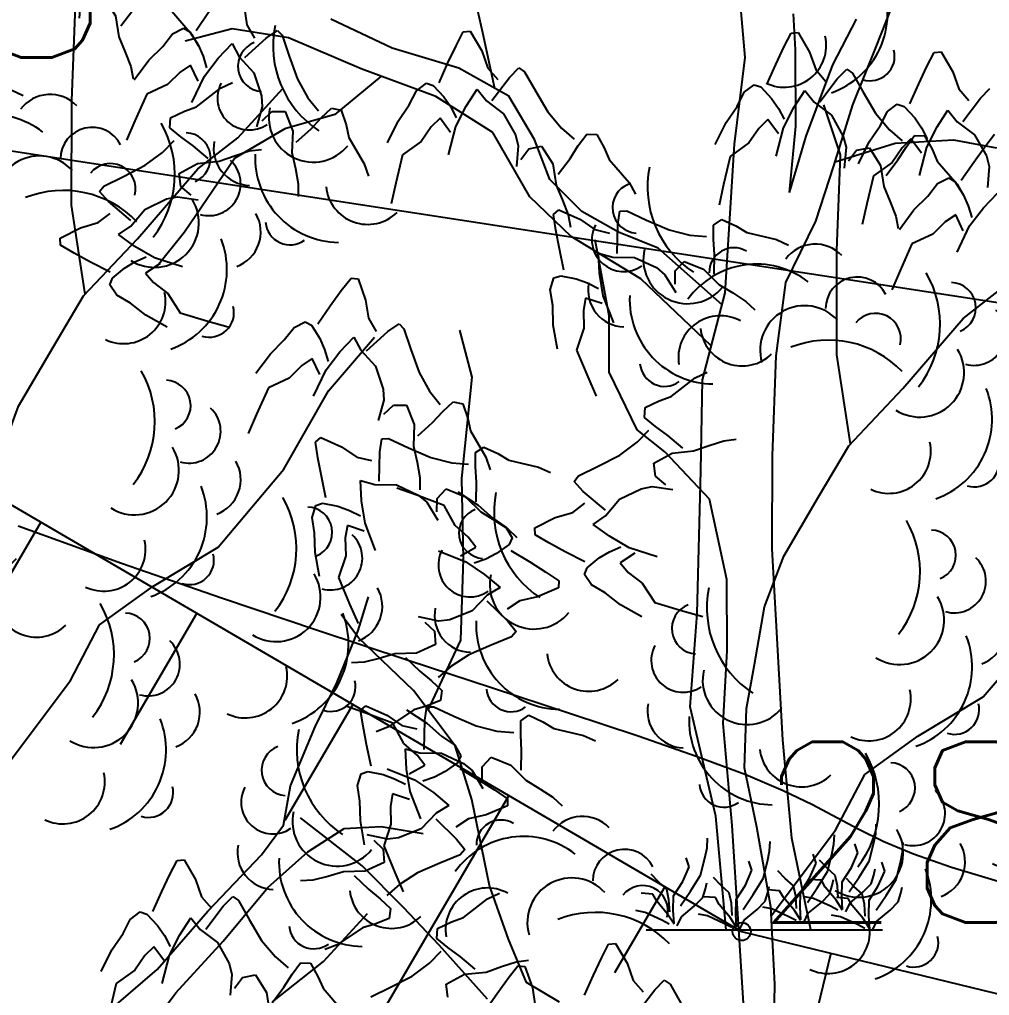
# Model space of a CAD drawing. Extents: x 524954 to 526204, y 9523489 to 9524010.
# Drawn here: x 525765.55 to 525770.92, y 9523800.45 to 9523805.85 of the extents above; entities that cross this region are included whole.
import ezdxf

# ---------------------------------------------------------------- set-up
doc = ezdxf.new("R2010")
doc.units = 0
doc.header["$PDMODE"] = 33
doc.header["$PDSIZE"] = 0.1
doc.linetypes.add('ACAD_ISO12W100', pattern=[21, 12, -3, 0, -3, 0, -3])
for name, color, linetype in [('Arbre', 34, 'ACAD_ISO12W100'), ('CN_02_00', 4, 'Continuous'), ('Haut_Talus', 30, 'Continuous'), ('Talus', 2, 'Continuous'), ('TopoAlt', 3, 'Continuous'), ('TOPOJIS', 7, 'Continuous')]:
    doc.layers.add(name, color=color, linetype=linetype)
doc.layers.add('Trottoir', color=7, linetype='Continuous', true_color=0xff6666)
doc.styles.add('Simplex 1.0', font='Simplex.shx', dxfattribs={"width": 0.99, "height": 1})

# ---------------------------------------------------------------- blocks, each defined once
blk = doc.blocks.new('TCPOINT M')
at = {"color": 0}
blk.add_point((0, 0), dxfattribs=at)
at = {"layer": 'TopoAlt', "style": 'Simplex 1.0', "width": 0.99}
blk.add_attdef('ALT', (0.15, 0.15), '', height=1, dxfattribs=at)
blk = doc.blocks.new('v088')
at = {"linetype": 'Continuous'}
for p, q in [((-0.0239, 12.3184), (0.0161, 12.3965)), ((0.0161, 12.3965), (0.0546, 12.3999)), ((0.0546, 12.3999), (0.1184, 12.2906)), ((-0.0686, 12.2238), (-0.0239, 12.3184)), ((0.1184, 12.2906), (0.1522, 12.1952)), ((-0.1179, 12.1126), (-0.0686, 12.2238)), ((0.1522, 12.1952), (0.2074, 12.1313)), ((0.2717, 12.1435), (0.3242, 12.1966)), ((0.3242, 12.1966), (0.3557, 12.1751)), ((0.3557, 12.1751), (0.415, 12.0689)), ((-0.2428, 12.0693), (-0.1881, 12.111)), ((-0.1881, 12.111), (-0.1505, 12.0986)), ((0.1746, 12.0155), (0.2717, 12.1435)), ((-0.2828, 11.9912), (-0.2428, 12.0693)), ((-0.1505, 12.0986), (-0.0915, 12.0354)), ((0.0317, 11.9844), (0.0922, 12.0781)), ((0.0922, 12.0781), (0.1437, 12.0135)), ((0.415, 12.0689), (0.4841, 11.9528)), ((-0.0915, 12.0354), (-0.0536, 11.98)), ((0.1437, 12.0135), (0.2395, 11.9416)), ((0.2897, 11.7219), (0.1969, 11.9998)), ((-0.344, 11.9013), (-0.2828, 11.9912)), ((-0.0536, 11.98), (-0.0225, 11.9193)), ((-0.0252, 11.8718), (0.0317, 11.9844)), ((0.4841, 11.9528), (0.5601, 11.8616)), ((-0.4033, 11.7804), (-0.344, 11.9013)), ((-0.1123, 11.9179), (-0.1618, 11.8694)), ((-0.0542, 11.8389), (-0.1123, 11.9179)), ((0.2395, 11.9416), (0.3048, 11.8248)), ((-0.1618, 11.8694), (-0.2169, 11.7884)), ((-0.066, 11.7153), (-0.0252, 11.8718)), ((0.5601, 11.8616), (0.6304, 11.8005)), ((1.0886, 11.7676), (1.1424, 11.8368)), ((-0.2169, 11.7884), (-0.3202, 11.714)), ((0.3048, 11.8248), (0.32, 11.7651)), ((0.6527, 11.7656), (0.6994, 11.8293)), ((0.6994, 11.8293), (0.7544, 11.828)), ((0.7544, 11.828), (0.796, 11.7537)), ((0.32, 11.7651), (0.3106, 11.6498)), ((0.3344, 11.6895), (0.378, 11.7487)), ((0.378, 11.7487), (0.4498, 11.7623)), ((0.4498, 11.7623), (0.5114, 11.6644)), ((0.6075, 11.6944), (0.6527, 11.7656)), ((0.796, 11.7537), (0.824, 11.6885)), ((1.027, 11.683), (1.0886, 11.7676)), ((-0.3202, 11.714), (-0.3572, 11.5582)), ((0.2697, 11.1929), (0.2897, 11.7219)), ((0.5418, 11.6075), (0.6075, 11.6944)), ((0.824, 11.6885), (0.9344, 11.5607)), ((0.9578, 11.583), (1.027, 11.683)), ((1.2232, 11.7138), (1.2386, 11.6137)), ((0.5114, 11.6644), (0.5299, 11.5465)), ((0.827, 11.5637), (0.8886, 11.5945)), ((0.8886, 11.5945), (0.9232, 11.5753)), ((0.9232, 11.5753), (0.9693, 11.5022)), ((1.2386, 11.6137), (1.2809, 11.5407)), ((1.3463, 11.5407), (1.4079, 11.583)), ((1.4079, 11.583), (1.4348, 11.556)), ((-0.3572, 11.5582), (-0.3824, 11.4437)), ((0.5299, 11.5465), (0.5653, 11.4632)), ((0.7732, 11.4945), (0.827, 11.5637)), ((0.9344, 11.5607), (0.97, 11.497)), ((1.2271, 11.433), (1.3463, 11.5407)), ((1.4348, 11.556), (1.4733, 11.4406)), ((0.5653, 11.4632), (0.5962, 11.3829)), ((0.6962, 11.4176), (0.7732, 11.4945)), ((0.9693, 11.5022), (0.9963, 11.4406)), ((1.0809, 11.4291), (1.1578, 11.5099)), ((1.1578, 11.5099), (1.1963, 11.4368)), ((-1.2987, 11.3921), (-1.2695, 11.4174)), ((-1.2695, 11.4174), (-1.1537, 11.3664)), ((-0.9434, 11.3371), (-0.9319, 11.4109)), ((-0.9319, 11.4109), (-0.8938, 11.412)), ((-0.8938, 11.412), (-0.7835, 11.3608)), ((0.6155, 11.3099), (0.6962, 11.4176)), ((0.9963, 11.4406), (1.0155, 11.3753)), ((1.004, 11.3291), (1.0809, 11.4291)), ((1.1963, 11.4368), (1.2771, 11.3483)), ((1.4733, 11.4406), (1.5194, 11.3137)), ((-1.2853, 11.3054), (-1.2987, 11.3921)), ((-1.1537, 11.3664), (-1.0704, 11.3089)), ((-0.7835, 11.3608), (-0.6595, 11.3072)), ((-0.4126, 11.3334), (-0.3673, 11.3647)), ((-0.3673, 11.3647), (-0.2901, 11.3288)), ((0.5962, 11.3829), (0.6091, 11.3149)), ((0.8693, 11.3522), (0.8001, 11.2829)), ((0.927, 11.3906), (0.8693, 11.3522)), ((0.9693, 11.3022), (0.927, 11.3906)), ((-1.266, 11.2026), (-1.2853, 11.3054)), ((-1.0704, 11.3089), (-0.9882, 11.2895)), ((-0.9469, 11.1764), (-0.9434, 11.3371)), ((-0.6595, 11.3072), (-0.5444, 11.2779)), ((-0.4131, 11.2545), (-0.4126, 11.3334)), ((-0.2901, 11.3288), (-0.2291, 11.2925)), ((0.9347, 11.1829), (1.004, 11.3291)), ((1.2771, 11.3483), (1.3194, 11.2214)), ((1.5194, 11.3137), (1.5771, 11.2099)), ((-0.9914, 10.8307), (-1.0686, 11.252)), ((-0.5444, 11.2779), (-0.4516, 11.2697)), ((-0.4079, 11.1703), (-0.4131, 11.2545)), ((-0.2291, 11.2925), (-0.0648, 11.2537)), ((-0.0648, 11.2537), (0.0014, 11.223)), ((0.8001, 11.2829), (0.6847, 11.2291)), ((1.1882, 10.9882), (1.4374, 11.2608)), ((-1.2408, 11.0836), (-1.266, 11.2026)), ((0.2693, 10.6145), (0.2697, 11.1929)), ((0.6847, 11.2291), (0.6193, 11.0829)), ((1.3194, 11.2214), (1.3232, 11.1598)), ((1.5771, 11.2099), (1.6348, 11.1368)), ((-1.0503, 11.1789), (-0.9708, 11.1567)), ((-1.0444, 11.0675), (-1.0503, 11.1789)), ((-0.9708, 11.1567), (-0.851, 11.1547)), ((-0.851, 11.1547), (-0.7296, 11.0984)), ((-0.6257, 11.0796), (-0.5755, 11.1328)), ((-0.5755, 11.1328), (-0.4682, 11.0896)), ((-0.4102, 11.0614), (-0.4079, 11.1703)), ((1.3232, 11.1598), (1.2925, 11.0483)), ((1.3232, 11.0829), (1.3771, 11.1329)), ((1.3771, 11.1329), (1.4502, 11.1329)), ((1.4502, 11.1329), (1.4925, 11.0252)), ((1.6502, 11.0983), (1.7079, 11.1522)), ((1.7079, 11.1522), (1.7617, 11.1406)), ((1.7617, 11.1406), (1.7887, 11.0598)), ((-0.7296, 11.0984), (-0.6822, 11.0589)), ((-0.6263, 11.0061), (-0.6257, 11.0796)), ((-0.4682, 11.0896), (-0.3841, 11.005)), ((0.6193, 11.0829), (0.5731, 10.9752)), ((1.5925, 11.0368), (1.6502, 11.0983)), ((-1.3166, 10.9752), (-1.2967, 11.0411)), ((-1.2967, 11.0411), (-1.2589, 11.0531)), ((-1.2589, 11.0531), (-1.1741, 11.0365)), ((-1.1741, 11.0365), (-1.1109, 11.0139)), ((-1.0245, 10.9429), (-1.0444, 11.0675)), ((-0.6822, 11.0589), (-0.6222, 10.96)), ((1.4925, 11.0252), (1.4886, 10.906)), ((1.5117, 10.9637), (1.5925, 11.0368)), ((1.7887, 11.0598), (1.8041, 10.9906)), ((-1.3032, 10.8885), (-1.3166, 10.9752)), ((-1.1109, 11.0139), (-1.0501, 10.983)), ((-0.3841, 11.005), (-0.3065, 10.9583)), ((0.9679, 10.8157), (1.1882, 10.9882)), ((1.8041, 10.9906), (1.8887, 10.8444)), ((-1.122, 10.9292), (-1.1336, 10.8608)), ((-1.0286, 10.8992), (-1.122, 10.9292)), ((-0.9657, 10.7922), (-1.0245, 10.9429)), ((-0.3065, 10.9583), (-0.2344, 10.9114)), ((-1.3, 10.7798), (-1.3032, 10.8885)), ((-0.2344, 10.9114), (-0.1841, 10.8638)), ((1.4886, 10.906), (1.5079, 10.8175)), ((-1.1336, 10.8608), (-1.1308, 10.7629)), ((-0.9911, 10.5198), (-0.9914, 10.8307)), ((0.6339, 10.4293), (0.9679, 10.8157)), ((1.5079, 10.8175), (1.5233, 10.7329)), ((1.8887, 10.8444), (1.9118, 10.7752)), ((-1.2771, 10.6471), (-1.3, 10.7798)), ((-1.1308, 10.7629), (-1.1708, 10.642)), ((-1.7492, 10.4915), (-1.8168, 10.7513)), ((1.5233, 10.7329), (1.5233, 10.6636)), ((-1.1708, 10.642), (-1.1094, 10.4942)), ((0.3448, 10.1217), (0.2693, 10.6145)), ((-1.8059, 9.9306), (-1.7492, 10.4915)), ((-1.1094, 10.4942), (-1.0628, 10.3867)), ((-0.8352, 10.1996), (-0.9911, 10.5198)), ((-0.648, 10.3846), (-0.514, 10.4875)), ((-0.514, 10.4875), (-0.4484, 10.5194)), ((-0.7146, 10.3603), (-0.648, 10.3846)), ((0.3358, 10.1122), (0.6339, 10.4293)), ((-0.7957, 10.2682), (-0.7912, 10.3231)), ((-0.7912, 10.3231), (-0.7146, 10.3603)), ((-0.7348, 10.218), (-0.7957, 10.2682)), ((-0.6662, 10.1688), (-0.7348, 10.218)), ((-0.8359, 10.1311), (-0.7709, 10.1978)), ((-0.6834, 10.0784), (-0.8352, 10.1996)), ((-0.5833, 10.0982), (-0.6662, 10.1688)), ((1.7617, 10.1424), (1.8156, 10.2117)), ((1.8156, 10.2117), (1.8541, 10.2078)), ((1.8541, 10.2078), (1.8964, 10.0886)), ((-2.6162, 10.1323), (-2.587, 10.1577)), ((-2.6028, 10.0456), (-2.6162, 10.1323)), ((-2.587, 10.1577), (-2.4712, 10.1066)), ((-2.4712, 10.1066), (-2.3879, 10.0492)), ((-2.2608, 10.0773), (-2.2494, 10.1511)), ((-2.2494, 10.1511), (-2.2113, 10.1522)), ((-2.2113, 10.1522), (-2.101, 10.101)), ((-0.9313, 10.0604), (-0.8359, 10.1311)), ((-0.5231, 10.0829), (-0.4378, 10.1134)), ((-0.4378, 10.1134), (-0.3559, 10.1397)), ((-0.3559, 10.1397), (-0.2873, 10.1487)), ((0.1676, 9.8288), (0.3358, 10.1122)), ((1.7002, 10.0578), (1.7617, 10.1424)), ((-2.2643, 9.9167), (-2.2608, 10.0773)), ((-2.101, 10.101), (-1.977, 10.0475)), ((-1.7305, 9.9947), (-1.7301, 10.0737)), ((-1.7301, 10.0737), (-1.6848, 10.1049)), ((-1.6848, 10.1049), (-1.6075, 10.069)), ((-1.6075, 10.069), (-1.5466, 10.0327)), ((-1.0512, 9.9981), (-0.9313, 10.0604)), ((-0.7431, 10.0152), (-0.6418, 10.0712)), ((-0.4354, 9.8162), (-0.6834, 10.0784)), ((-0.6418, 10.0712), (-0.5231, 10.0829)), ((1.631, 9.9578), (1.7002, 10.0578)), ((1.8964, 10.0886), (1.9118, 9.9886)), ((-2.5835, 9.9428), (-2.6028, 10.0456)), ((-2.3879, 10.0492), (-2.3057, 10.0298)), ((-1.977, 10.0475), (-1.8618, 10.0181)), ((-1.8618, 10.0181), (-1.7691, 10.0099)), ((-1.5466, 10.0327), (-1.3822, 9.9939)), ((-1.1606, 9.945), (-1.0512, 9.9981)), ((-0.7336, 9.9427), (-0.7431, 10.0152)), ((-1.7254, 9.9105), (-1.7305, 9.9947)), ((-1.3822, 9.9939), (-1.316, 9.9632)), ((-1.1838, 9.9148), (-1.1606, 9.945)), ((1.5002, 9.9386), (1.5617, 9.9693)), ((1.5617, 9.9693), (1.5963, 9.9501)), ((1.5963, 9.9501), (1.6425, 9.877)), ((1.9118, 9.9886), (1.9541, 9.9155)), ((2.0195, 9.9155), (2.081, 9.9578)), ((2.081, 9.9578), (2.1079, 9.9309)), ((-2.5582, 9.8238), (-2.5835, 9.9428)), ((-2.3678, 9.9191), (-2.2883, 9.8969)), ((-2.3619, 9.8077), (-2.3678, 9.9191)), ((-2.2883, 9.8969), (-2.1685, 9.895)), ((-2.1685, 9.895), (-2.0471, 9.8386)), ((-1.7966, 9.483), (-1.8059, 9.9306)), ((-1.7277, 9.8016), (-1.7254, 9.9105)), ((-1.1339, 9.8592), (-1.1838, 9.9148)), ((-0.677, 9.8958), (-0.7336, 9.9427)), ((1.4463, 9.8693), (1.5002, 9.9386)), ((1.9002, 9.8078), (2.0195, 9.9155)), ((2.1079, 9.9309), (2.1464, 9.8155)), ((-2.0471, 9.8386), (-1.9997, 9.7992)), ((-1.9432, 9.8199), (-1.893, 9.873)), ((-1.893, 9.873), (-1.7856, 9.8299)), ((-1.0116, 9.755), (-1.1339, 9.8592)), ((-0.9342, 9.8156), (-0.8138, 9.874)), ((-0.8138, 9.874), (-0.7533, 9.8858)), ((-0.7533, 9.8858), (-0.6387, 9.8698)), ((1.3694, 9.7924), (1.4463, 9.8693)), ((1.6425, 9.877), (1.6694, 9.8155)), ((1.6901, 9.587), (1.945, 9.8846)), ((1.7541, 9.8039), (1.831, 9.8847)), ((1.831, 9.8847), (1.8695, 9.8116)), ((-2.634, 9.7155), (-2.6142, 9.7814)), ((-2.6142, 9.7814), (-2.5764, 9.7933)), ((-2.5764, 9.7933), (-2.4916, 9.7768)), ((-2.3419, 9.6831), (-2.3619, 9.8077)), ((-1.9997, 9.7992), (-1.9397, 9.7002)), ((-1.9438, 9.7464), (-1.9432, 9.8199)), ((-1.7856, 9.8299), (-1.7015, 9.7452)), ((-1.1923, 9.7429), (-1.1254, 9.7944)), ((-1.0114, 9.724), (-0.9342, 9.8156)), ((-0.339, 9.3704), (-0.4354, 9.8162)), ((-0.0246, 9.5014), (0.1676, 9.8288)), ((1.2886, 9.6847), (1.3694, 9.7924)), ((1.6694, 9.8155), (1.6887, 9.7501)), ((1.6771, 9.7039), (1.7541, 9.8039)), ((1.8695, 9.8116), (1.9502, 9.7232)), ((2.1464, 9.8155), (2.1926, 9.6885)), ((-2.4916, 9.7768), (-2.4283, 9.7541)), ((-2.4283, 9.7541), (-2.3676, 9.7232)), ((-1.7015, 9.7452), (-1.624, 9.6985)), ((-1.2895, 9.7147), (-1.1923, 9.7429)), ((1.6002, 9.7655), (1.5425, 9.727)), ((1.6425, 9.677), (1.6002, 9.7655)), ((-2.6206, 9.6288), (-2.634, 9.7155)), ((-2.2831, 9.5325), (-2.3419, 9.6831)), ((-1.624, 9.6985), (-1.5519, 9.6516)), ((-1.4022, 9.6572), (-1.2895, 9.7147)), ((-1.0789, 9.6763), (-1.0114, 9.724)), ((-0.9888, 9.6106), (-1.0789, 9.6763)), ((1.5425, 9.727), (1.4733, 9.6578)), ((1.6079, 9.5578), (1.6771, 9.7039)), ((1.9502, 9.7232), (1.9925, 9.5962)), ((2.1926, 9.6885), (2.2503, 9.5847)), ((-2.6175, 9.52), (-2.6206, 9.6288)), ((-2.4395, 9.6694), (-2.4511, 9.6011)), ((-2.3461, 9.6395), (-2.4395, 9.6694)), ((-1.5519, 9.6516), (-1.5015, 9.6041)), ((-1.401, 9.6186), (-1.4022, 9.6572)), ((1.4733, 9.6578), (1.3579, 9.6039)), ((-2.4511, 9.6011), (-2.4483, 9.5032)), ((-1.3254, 9.5742), (-1.401, 9.6186)), ((-1.2335, 9.5242), (-1.3254, 9.5742)), ((-0.8796, 9.5473), (-0.9888, 9.6106)), ((1.3579, 9.6039), (1.2925, 9.4577)), ((1.4442, 9.1527), (1.6901, 9.587)), ((1.9925, 9.5962), (1.9964, 9.5347)), ((2.2503, 9.5847), (2.308, 9.5116)), ((-2.5946, 9.3874), (-2.6175, 9.52)), ((-1.1253, 9.4685), (-1.2335, 9.5242)), ((-1.0467, 9.4905), (-0.9892, 9.5252)), ((-0.9892, 9.5252), (-0.9269, 9.5527)), ((-0.8484, 9.5165), (-0.9306, 9.463)), ((-0.7257, 9.4976), (-0.8796, 9.5473)), ((1.9964, 9.5347), (1.9656, 9.4231)), ((2.3233, 9.4731), (2.381, 9.527)), ((2.381, 9.527), (2.4349, 9.5154)), ((2.4349, 9.5154), (2.4618, 9.4347)), ((-2.4483, 9.5032), (-2.4883, 9.3823)), ((-1.8121, 9.0349), (-1.7966, 9.483)), ((-1.1132, 9.4352), (-1.0467, 9.4905)), ((-0.9306, 9.463), (-0.885, 9.4108)), ((-0.1306, 9.2193), (-0.0246, 9.5014)), ((1.2925, 9.4577), (1.2463, 9.35)), ((1.9964, 9.4577), (2.0502, 9.5077)), ((2.0502, 9.5077), (2.1233, 9.5077)), ((2.1233, 9.5077), (2.1656, 9.4)), ((2.2657, 9.4116), (2.3233, 9.4731)), ((-1.1278, 9.3984), (-1.1132, 9.4352)), ((-0.885, 9.4108), (-0.8073, 9.3511)), ((2.1849, 9.3385), (2.2657, 9.4116)), ((2.4618, 9.4347), (2.4772, 9.3654)), ((-2.4883, 9.3823), (-2.4269, 9.2344)), ((-1.0892, 9.3413), (-1.1278, 9.3984)), ((-0.8073, 9.3511), (-0.7389, 9.2437)), ((-0.337, 8.9787), (-0.339, 9.3704)), ((2.1656, 9.4), (2.1618, 9.2808)), ((2.4772, 9.3654), (2.5618, 9.2193)), ((-1.0136, 9.2969), (-1.0892, 9.3413)), ((-0.9273, 9.2307), (-1.0136, 9.2969)), ((-0.7389, 9.2437), (-0.5855, 9.1979)), ((2.1618, 9.2808), (2.181, 9.1923)), ((-2.4269, 9.2344), (-2.3802, 9.1269)), ((-0.81, 9.1646), (-0.9273, 9.2307)), ((-0.5855, 9.1979), (-0.4727, 9.1661)), ((-0.1861, 8.901), (-0.1306, 9.2193)), ((2.181, 9.1923), (2.1964, 9.1077)), ((2.5618, 9.2193), (2.5849, 9.15)), ((-2.3783, 9.048), (-2.4742, 9.1766)), ((1.08, 8.7222), (1.4442, 9.1527)), ((2.1964, 9.1077), (2.1964, 9.0385)), ((-2.0737, 8.7558), (-2.3783, 9.048)), ((-1.992, 8.6473), (-1.8121, 9.0349)), ((2.1801, 9.009), (2.0697, 9.0483)), ((2.4064, 9.0272), (2.519, 8.9533)), ((-0.3597, 8.574), (-0.337, 8.9787)), ((2.3301, 8.953), (2.1801, 9.009)), ((2.3912, 8.8412), (2.3301, 8.953)), ((2.519, 8.9533), (2.6006, 8.8814)), ((-0.2308, 8.6575), (-0.1861, 8.901)), ((2.6006, 8.8814), (2.6731, 8.832)), ((2.4646, 8.7765), (2.3912, 8.8412)), ((2.6731, 8.832), (2.7077, 8.7725)), ((-1.8434, 8.4497), (-2.0737, 8.7558)), ((2.5067, 8.7213), (2.4646, 8.7765)), ((2.7077, 8.7725), (2.6907, 8.7368)), ((0.7177, 8.5032), (1.08, 8.7222)), ((2.2998, 8.7005), (2.4501, 8.6406)), ((2.421, 8.6735), (2.5067, 8.7213)), ((2.6907, 8.7368), (2.6207, 8.6861)), ((2.7005, 8.7027), (2.8047, 8.6399)), ((-2.3661, 8.6466), (-2.3369, 8.6719)), ((-2.3527, 8.5599), (-2.3661, 8.6466)), ((-2.3369, 8.6719), (-2.2212, 8.6209)), ((-2.0108, 8.5916), (-1.9993, 8.6654)), ((-1.9993, 8.6654), (-1.9613, 8.6665)), ((-1.9613, 8.6665), (-1.8509, 8.6153)), ((-0.2426, 8.3277), (-0.2308, 8.6575)), ((2.5609, 8.6554), (2.4969, 8.632)), ((2.6207, 8.6861), (2.5609, 8.6554)), ((-2.2212, 8.6209), (-2.1379, 8.5634)), ((-1.8509, 8.6153), (-1.7269, 8.5617)), ((-1.4801, 8.5879), (-1.4347, 8.6192)), ((-1.4347, 8.6192), (-1.3575, 8.5833)), ((2.4501, 8.6406), (2.5548, 8.5702)), ((2.8047, 8.6399), (2.8931, 8.5838)), ((-2.3334, 8.4571), (-2.3527, 8.5599)), ((-2.1379, 8.5634), (-2.0557, 8.544)), ((-2.0143, 8.4309), (-2.0108, 8.5916)), ((-1.7269, 8.5617), (-1.6118, 8.5324)), ((-1.4805, 8.509), (-1.4801, 8.5879)), ((-1.3575, 8.5833), (-1.2966, 8.547)), ((-1.2966, 8.547), (-1.1322, 8.5082)), ((-0.3105, 8.0091), (-0.3597, 8.574)), ((2.5548, 8.5702), (2.6402, 8.4985)), ((2.8931, 8.5838), (2.9656, 8.5345)), ((-1.6118, 8.5324), (-1.519, 8.5242)), ((-1.4754, 8.4248), (-1.4805, 8.509)), ((-1.1322, 8.5082), (-1.066, 8.4775)), ((0.4236, 8.2918), (0.7177, 8.5032)), ((2.6402, 8.4985), (2.5697, 8.4555)), ((2.9641, 8.4958), (2.8478, 8.4461)), ((2.9656, 8.5345), (2.9641, 8.4958)), ((-2.3082, 8.3381), (-2.3334, 8.4571)), ((-2.1178, 8.4334), (-2.0382, 8.4112)), ((-2.1118, 8.322), (-2.1178, 8.4334)), ((-1.7501, 8.1531), (-1.8434, 8.4497)), ((1.8546, 8.2596), (1.9129, 8.4473)), ((2.5697, 8.4555), (2.4865, 8.3693)), ((2.8478, 8.4461), (2.749, 8.4244)), ((-2.0382, 8.4112), (-1.9184, 8.4092)), ((-1.9184, 8.4092), (-1.7971, 8.3529)), ((-1.6931, 8.3341), (-1.643, 8.3873)), ((-1.643, 8.3873), (-1.5356, 8.3441)), ((-1.4776, 8.3159), (-1.4754, 8.4248)), ((2.5678, 8.4245), (2.6828, 8.3123)), ((2.749, 8.4244), (2.6787, 8.3776)), ((-1.7971, 8.3529), (-1.7497, 8.3134)), ((-1.6937, 8.2606), (-1.6931, 8.3341)), ((-1.5356, 8.3441), (-1.4515, 8.2595)), ((-0.1735, 7.9995), (-0.2426, 8.3277)), ((2.3013, 8.3113), (2.188, 8.335)), ((2.4865, 8.3693), (2.3625, 8.3191)), ((-2.384, 8.2298), (-2.3641, 8.2956)), ((-2.3641, 8.2956), (-2.3264, 8.3076)), ((-2.3264, 8.3076), (-2.2415, 8.291)), ((-2.2415, 8.291), (-2.1783, 8.2684)), ((-2.1783, 8.2684), (-2.1175, 8.2375)), ((-2.0919, 8.1974), (-2.1118, 8.322)), ((-1.7497, 8.3134), (-1.6897, 8.2145)), ((0.2621, 7.9837), (0.4236, 8.2918)), ((2.2245, 8.3065), (2.2778, 8.2559)), ((2.3625, 8.3191), (2.3013, 8.3113)), ((2.6828, 8.3123), (2.7289, 8.2536)), ((-2.3706, 8.1431), (-2.384, 8.2298)), ((-1.4515, 8.2595), (-1.374, 8.2128)), ((1.7363, 7.971), (1.8546, 8.2596)), ((2.2778, 8.2559), (2.2824, 8.183)), ((2.7037, 8.225), (2.591, 8.1793)), ((2.7289, 8.2536), (2.7037, 8.225)), ((-2.1895, 8.1837), (-2.2011, 8.1153)), ((-2.0961, 8.1537), (-2.1895, 8.1837)), ((-2.0331, 8.0467), (-2.0919, 8.1974)), ((-1.374, 8.2128), (-1.3019, 8.1659)), ((-1.3019, 8.1659), (-1.2515, 8.1184)), ((2.2824, 8.183), (2.1776, 8.1339)), ((2.591, 8.1793), (2.4672, 8.1253)), ((-2.3674, 8.0343), (-2.3706, 8.1431)), ((-2.2011, 8.1153), (-2.1982, 8.0174)), ((-1.6531, 7.6763), (-1.7501, 8.1531)), ((2.0584, 8.1303), (1.9713, 8.1055)), ((2.1776, 8.1339), (2.0584, 8.1303)), ((2.1174, 8.1109), (2.1954, 8.0349)), ((2.4672, 8.1253), (2.3672, 8.0611)), ((-2.3581, 7.786), (-2.6995, 8.0525)), ((1.8878, 8.0848), (1.8187, 8.0804)), ((1.9713, 8.1055), (1.8878, 8.0848)), ((2.3672, 8.0611), (2.2979, 7.9989)), ((-2.3445, 7.9016), (-2.3674, 8.0343)), ((-2.1982, 8.0174), (-2.2383, 7.8966)), ((-0.2742, 7.4626), (-0.3105, 8.0091)), ((-0.0959, 7.5596), (-0.1735, 7.9995)), ((2.1954, 8.0349), (2.2605, 7.9811)), ((-0.0934, 7.5087), (0.2621, 7.9837)), ((1.617, 7.726), (1.7363, 7.971)), ((2.2605, 7.9811), (2.3179, 7.927)), ((-2.2383, 7.8966), (-2.1768, 7.7487)), ((2.3179, 7.927), (2.3098, 7.8725)), ((1.8965, 7.8022), (1.7861, 7.8414)), ((2.2308, 7.8405), (2.1627, 7.8208)), ((2.3098, 7.8725), (2.2308, 7.8405)), ((-2.1294, 7.5544), (-2.3581, 7.786)), ((2.0465, 7.7461), (1.8965, 7.8022)), ((2.1627, 7.8208), (2.0222, 7.7271)), ((2.1227, 7.8203), (2.2353, 7.7465)), ((-2.1768, 7.7487), (-2.1302, 7.6412)), ((2.1075, 7.6343), (2.0465, 7.7461)), ((2.2353, 7.7465), (2.3169, 7.6746)), ((-1.5474, 7.38), (-1.6531, 7.6763)), ((1.4808, 7.3998), (1.617, 7.726)), ((2.0222, 7.7271), (1.9545, 7.6997)), ((2.3169, 7.6746), (2.3894, 7.6252)), ((-1.6632, 7.6026), (-1.5976, 7.6345)), ((2.1809, 7.5696), (2.1075, 7.6343)), ((2.3894, 7.6252), (2.424, 7.5657)), ((-1.7972, 7.4997), (-1.6632, 7.6026)), ((2.223, 7.5144), (2.1809, 7.5696)), ((2.424, 7.5657), (2.407, 7.5299)), ((-1.9323, 7.3471), (-2.1294, 7.5544)), ((-0.0745, 7.1309), (-0.0959, 7.5596)), ((2.1373, 7.4666), (2.223, 7.5144)), ((2.407, 7.5299), (2.337, 7.4793)), ((-1.9404, 7.4382), (-1.8638, 7.4754)), ((-1.8638, 7.4754), (-1.7972, 7.4997)), ((-0.2365, 6.8477), (-0.2742, 7.4626)), ((2.0162, 7.4937), (2.1664, 7.4338)), ((2.337, 7.4793), (2.2772, 7.4485)), ((2.4169, 7.4959), (2.521, 7.4331)), ((-1.9448, 7.3833), (-1.9404, 7.4382)), ((2.1664, 7.4338), (2.2711, 7.3633)), ((2.2772, 7.4485), (2.2132, 7.4252)), ((2.521, 7.4331), (2.6094, 7.377)), ((-1.8839, 7.3331), (-1.9448, 7.3833)), ((-1.4491, 7.1395), (-1.5474, 7.38)), ((-1.0336, 7.2746), (-0.9936, 7.3527)), ((-0.9936, 7.3527), (-0.9551, 7.3561)), ((-0.9551, 7.3561), (-0.8913, 7.2468)), ((1.4418, 7.1813), (1.4808, 7.3998)), ((2.2711, 7.3633), (2.3565, 7.2916)), ((2.6094, 7.377), (2.6819, 7.3276)), ((-1.985, 7.2461), (-1.9201, 7.3129)), ((-1.6648, 7.048), (-1.9323, 7.3471)), ((-1.8154, 7.2839), (-1.8839, 7.3331)), ((2.6819, 7.3276), (2.6805, 7.289)), ((-2.0805, 7.1754), (-1.985, 7.2461)), ((-1.7325, 7.2133), (-1.8154, 7.2839)), ((-1.587, 7.2285), (-1.5051, 7.2548)), ((-1.5051, 7.2548), (-1.4365, 7.2638)), ((-1.0783, 7.18), (-1.0336, 7.2746)), ((-0.8913, 7.2468), (-0.8575, 7.1514)), ((2.286, 7.2486), (2.2028, 7.1624)), ((2.3565, 7.2916), (2.286, 7.2486)), ((2.6805, 7.289), (2.5641, 7.2392)), ((-1.791, 7.1862), (-1.6722, 7.1979)), ((-1.6722, 7.1979), (-1.587, 7.2285)), ((2.2841, 7.2177), (2.3991, 7.1055)), ((2.4653, 7.2176), (2.395, 7.1707)), ((2.5641, 7.2392), (2.4653, 7.2176)), ((-2.2004, 7.1132), (-2.0805, 7.1754)), ((-1.8923, 7.1303), (-1.791, 7.1862)), ((-1.2665, 7.0314), (-1.4491, 7.1395)), ((-1.1277, 7.0688), (-1.0783, 7.18)), ((-0.8575, 7.1514), (-0.8023, 7.0875)), ((-0.7381, 7.0997), (-0.6855, 7.1528)), ((-0.6855, 7.1528), (-0.654, 7.1313)), ((1.3209, 7.0171), (1.4418, 7.1813)), ((1.5755, 7.0348), (1.778, 7.1634)), ((1.778, 7.1634), (1.983, 7.1739)), ((1.983, 7.1739), (2.2139, 7.1352)), ((2.2028, 7.1624), (2.0788, 7.1122)), ((-2.3098, 7.06), (-2.2004, 7.1132)), ((-1.8828, 7.0578), (-1.8923, 7.1303)), ((-0.8351, 6.9716), (-0.7381, 7.0997)), ((-0.654, 7.1313), (-0.5947, 7.0251)), ((-0.0837, 6.6768), (-0.0745, 7.1309)), ((2.0176, 7.1045), (1.9044, 7.1282)), ((1.9408, 7.0996), (1.9941, 7.049)), ((2.0788, 7.1122), (2.0176, 7.1045)), ((2.3991, 7.1055), (2.4452, 7.0467)), ((1.3557, 6.8374), (1.5755, 7.0348)), ((1.9941, 7.049), (1.9988, 6.9761)), ((2.4452, 7.0467), (2.4201, 7.0181)), ((0.8128, 6.9092), (0.8527, 6.9872)), ((0.8527, 6.9872), (0.8913, 6.9906)), ((0.8913, 6.9906), (0.9551, 6.8814)), ((1.0227, 6.7061), (1.3209, 7.0171)), ((1.9988, 6.9761), (1.8939, 6.9271)), ((2.3073, 6.9725), (2.1835, 6.9184)), ((2.4201, 7.0181), (2.3073, 6.9725)), ((1.7747, 6.9234), (1.6876, 6.8986)), ((1.8939, 6.9271), (1.7747, 6.9234)), ((2.1835, 6.9184), (2.0835, 6.8543)), ((0.7681, 6.8145), (0.8128, 6.9092)), ((0.9551, 6.8814), (0.9888, 6.786)), ((1.6041, 6.8779), (1.535, 6.8736)), ((1.6876, 6.8986), (1.6041, 6.8779)), ((1.8337, 6.904), (1.9118, 6.828)), ((0.7187, 6.7034), (0.7681, 6.8145)), ((1.107, 6.54), (1.3557, 6.8374)), ((1.9118, 6.828), (1.9768, 6.7743)), ((2.0835, 6.8543), (2.0142, 6.7921)), ((0.9888, 6.786), (1.0441, 6.7221)), ((1.1083, 6.7343), (1.1609, 6.7873)), ((1.1609, 6.7873), (1.1923, 6.7659)), ((1.1923, 6.7659), (1.2517, 6.6597)), ((1.9768, 6.7743), (2.0342, 6.7201)), ((0.5938, 6.6601), (0.6485, 6.7018)), ((0.6485, 6.7018), (0.6861, 6.6893)), ((0.7433, 6.3831), (1.0227, 6.7061)), ((1.0112, 6.6062), (1.1083, 6.7343)), ((2.0342, 6.7201), (2.0261, 6.6656)), ((0.5538, 6.582), (0.5938, 6.6601)), ((0.6861, 6.6893), (0.7451, 6.6262)), ((0.8684, 6.5752), (0.9289, 6.6689)), ((0.9289, 6.6689), (0.9803, 6.6043)), ((1.2517, 6.6597), (1.3207, 6.5436)), ((1.6628, 6.4272), (1.906, 6.6935)), ((2.0261, 6.6656), (1.9472, 6.6337)), ((0.7451, 6.6262), (0.7831, 6.5707)), ((0.9803, 6.6043), (1.0762, 6.5324)), ((1.879, 6.6139), (1.7385, 6.5203)), ((1.9472, 6.6337), (1.879, 6.6139)), ((0.4926, 6.4921), (0.5538, 6.582)), ((0.7831, 6.5707), (0.8142, 6.5101)), ((0.8114, 6.4626), (0.8684, 6.5752)), ((0.8455, 6.2546), (1.107, 6.54)), ((1.3207, 6.5436), (1.3968, 6.4523)), ((0.4333, 6.3712), (0.4926, 6.4921)), ((0.7244, 6.5087), (0.6749, 6.4601)), ((0.7824, 6.4297), (0.7244, 6.5087)), ((1.0762, 6.5324), (1.1414, 6.4156)), ((1.7385, 6.5203), (1.6708, 6.4929)), ((0.6749, 6.4601), (0.6198, 6.3792)), ((0.7707, 6.306), (0.8114, 6.4626)), ((1.3968, 6.4523), (1.4671, 6.3913)), ((0.4379, 6.1217), (0.7433, 6.3831)), ((0.6198, 6.3792), (0.5164, 6.3047)), ((1.1414, 6.4156), (1.1567, 6.3559)), ((1.3814, 6.2037), (1.6628, 6.4272)), ((1.4894, 6.3564), (1.536, 6.4201)), ((1.536, 6.4201), (1.5911, 6.4188)), ((1.5911, 6.4188), (1.6326, 6.3444)), ((2.6849, 6.3343), (2.7388, 6.4036)), ((2.7388, 6.4036), (2.7772, 6.3997)), ((2.7772, 6.3997), (2.8196, 6.2805)), ((1.1567, 6.3559), (1.1472, 6.2405)), ((1.171, 6.2803), (1.2146, 6.3394)), ((1.2146, 6.3394), (1.2864, 6.3531)), ((1.2864, 6.3531), (1.3481, 6.2552)), ((1.4442, 6.2852), (1.4894, 6.3564)), ((1.6326, 6.3444), (1.6606, 6.2793)), ((2.6234, 6.2497), (2.6849, 6.3343)), ((0.5164, 6.3047), (0.4795, 6.1489)), ((1.3784, 6.1983), (1.4442, 6.2852)), ((1.6606, 6.2793), (1.771, 6.1515)), ((2.8196, 6.2805), (2.8349, 6.1805)), ((0.6096, 5.9388), (0.8455, 6.2546)), ((1.3481, 6.2552), (1.3665, 6.1373)), ((2.5541, 6.1497), (2.6234, 6.2497)), ((-0.1073, 4.8293), (-0.1646, 5.4873)), ((-1.5592, 4.9668), (-1.6346, 5.3011)), ((0.6191, 4.888), (0.7312, 5.1764)), ((-2.0611, 4.8817), (-2.4003, 5.0425)), ((0.1717, 4.8724), (0.1613, 5.0712)), ((0.3786, 4.7897), (0.5102, 5.0412)), ((-2.9464, 4.9876), (-3.2062, 4.92)), ((-2.6344, 4.9381), (-2.9464, 4.9876)), ((-1.7068, 4.8945), (-1.6668, 4.9726)), ((-1.6668, 4.9726), (-1.6283, 4.976)), ((-1.6283, 4.976), (-1.5645, 4.8667)), ((-2.2328, 4.7662), (-2.6344, 4.9381)), ((-1.4917, 4.6586), (-1.5592, 4.9668)), ((-1.6919, 4.7713), (-2.0611, 4.8817)), ((-1.7514, 4.7999), (-1.7068, 4.8945)), ((-1.5645, 4.8667), (-1.5307, 4.7714)), ((0.1743, 4.4496), (0.1717, 4.8724)), ((0.489, 4.5681), (0.6191, 4.888)), ((-0.1657, 4.3492), (-0.1073, 4.8293)), ((0.8993, 4.7791), (0.9393, 4.8572)), ((0.9393, 4.8572), (0.9778, 4.8606)), ((0.9778, 4.8606), (1.0416, 4.7513)), ((-1.8192, 4.6131), (-2.2328, 4.7662)), ((-1.8008, 4.6887), (-1.7514, 4.7999)), ((-1.415, 4.6154), (-1.6919, 4.7713)), ((-1.5307, 4.7714), (-1.4755, 4.7074)), ((-1.4112, 4.7196), (-1.3587, 4.7727)), ((-1.3587, 4.7727), (-1.3272, 4.7513)), ((0.2314, 4.3948), (0.3786, 4.7897)), ((0.8546, 4.6845), (0.8993, 4.7791)), ((-2.1227, 4.7254), (-2.3768, 4.5144)), ((-1.5083, 4.5916), (-1.4112, 4.7196)), ((-1.3272, 4.7513), (-1.2679, 4.6451)), ((1.0416, 4.7513), (1.0754, 4.656)), ((-3.1435, 4.5571), (-3.0095, 4.66)), ((-3.0095, 4.66), (-2.9439, 4.6918)), ((-1.9257, 4.6454), (-1.871, 4.6871)), ((-1.871, 4.6871), (-1.8334, 4.6747)), ((-1.8334, 4.6747), (-1.7744, 4.6115)), ((-1.6512, 4.5605), (-1.5907, 4.6542)), ((-1.5907, 4.6542), (-1.5392, 4.5896)), ((0.8053, 4.5733), (0.8546, 4.6845)), ((1.0754, 4.656), (1.1306, 4.592)), ((1.1948, 4.6042), (1.2474, 4.6573)), ((-1.9657, 4.5674), (-1.9257, 4.6454)), ((-1.5041, 4.4145), (-1.8192, 4.6131)), ((-1.7744, 4.6115), (-1.7365, 4.5561)), ((-1.2732, 4.3758), (-1.415, 4.6154)), ((-1.2679, 4.6451), (-1.1988, 4.529)), ((1.0978, 4.4762), (1.1948, 4.6042)), ((-3.2101, 4.5328), (-3.1435, 4.5571)), ((-2.0269, 4.4774), (-1.9657, 4.5674)), ((-1.7365, 4.5561), (-1.7054, 4.4954)), ((-1.7081, 4.4479), (-1.6512, 4.5605)), ((-1.5392, 4.5896), (-1.4434, 4.5178)), ((0.3841, 4.2301), (0.489, 4.5681)), ((0.6804, 4.53), (0.7351, 4.5718)), ((0.7351, 4.5718), (0.7727, 4.5593)), ((0.7727, 4.5593), (0.8317, 4.4961)), ((-3.2911, 4.4407), (-3.2867, 4.4956)), ((-3.2867, 4.4956), (-3.2101, 4.5328)), ((-2.3768, 4.5144), (-2.655, 4.434)), ((-1.7952, 4.494), (-1.8447, 4.4455)), ((-1.7371, 4.415), (-1.7952, 4.494)), ((-1.4434, 4.5178), (-1.3781, 4.401)), ((-1.1988, 4.529), (-1.1228, 4.4377)), ((0.6404, 4.452), (0.6804, 4.53)), ((0.8317, 4.4961), (0.8696, 4.4407)), ((0.9549, 4.4451), (1.0154, 4.5388)), ((1.0154, 4.5388), (1.0668, 4.4742)), ((-3.2303, 4.3905), (-3.2911, 4.4407)), ((-2.655, 4.434), (-2.9315, 4.2727)), ((-2.0862, 4.3565), (-2.0269, 4.4774)), ((-1.8447, 4.4455), (-1.8998, 4.3645)), ((-1.7488, 4.2914), (-1.7081, 4.4479)), ((-1.1228, 4.4377), (-1.0524, 4.3767)), ((0.1384, 4.0819), (0.1743, 4.4496)), ((0.5791, 4.362), (0.6404, 4.452)), ((0.8696, 4.4407), (0.9007, 4.38)), ((0.898, 4.3325), (0.9549, 4.4451)), ((1.0668, 4.4742), (1.1627, 4.4024)), ((-3.1617, 4.3413), (-3.2303, 4.3905)), ((-1.2976, 4.0581), (-1.5041, 4.4145)), ((-1.3781, 4.401), (-1.3629, 4.3412)), ((-1.0302, 4.3418), (-0.9835, 4.4054)), ((-0.9835, 4.4054), (-0.9285, 4.4041)), ((-0.9285, 4.4041), (-0.8869, 4.3298)), ((0.1384, 4.0819), (0.2314, 4.3948)), ((0.8109, 4.3786), (0.7614, 4.3301)), ((0.869, 4.2996), (0.8109, 4.3786)), ((1.1627, 4.4024), (1.228, 4.2856)), ((-3.3314, 4.3035), (-3.2664, 4.3702)), ((-3.0788, 4.2707), (-3.1617, 4.3413)), ((-1.8998, 4.3645), (-2.0031, 4.2901)), ((-1.3629, 4.3412), (-1.3723, 4.2259)), ((-1.3485, 4.2656), (-1.3049, 4.3248)), ((-1.3049, 4.3248), (-1.2331, 4.3384)), ((-1.1877, 4.1537), (-1.2732, 4.3758)), ((-1.2331, 4.3384), (-1.1715, 4.2405)), ((-1.0754, 4.2705), (-1.0302, 4.3418)), ((-0.8869, 4.3298), (-0.8589, 4.2646)), ((-0.2169, 3.5272), (-0.1657, 4.3492)), ((0.3911, 4.2526), (0.7235, 4.3553)), ((0.5199, 4.2411), (0.5791, 4.362)), ((0.7614, 4.3301), (0.7063, 4.2491)), ((0.7235, 4.3553), (1.0465, 4.3745)), ((0.8572, 4.176), (0.898, 4.3325)), ((1.0465, 4.3745), (1.2838, 4.3297)), ((-3.4268, 4.2328), (-3.3314, 4.3035)), ((-2.9315, 4.2727), (-3.209, 3.8627)), ((-3.0186, 4.2553), (-2.9333, 4.2859)), ((-2.9333, 4.2859), (-2.8514, 4.3121)), ((-2.8514, 4.3121), (-2.7828, 4.3211)), ((-2.0031, 4.2901), (-2.0401, 4.1343)), ((-1.1411, 4.1837), (-1.0754, 4.2705)), ((1.228, 4.2856), (1.2432, 4.2258)), ((-3.5467, 4.1705), (-3.4268, 4.2328)), ((-3.2386, 4.1877), (-3.1373, 4.2436)), ((-3.1373, 4.2436), (-3.0186, 4.2553)), ((-1.1715, 4.2405), (-1.153, 4.1227)), ((-0.8589, 4.2646), (-0.7485, 4.1368)), ((0.2848, 3.9233), (0.3841, 4.2301)), ((0.7063, 4.2491), (0.603, 4.1747)), ((1.2432, 4.2258), (1.2338, 4.1105)), ((-3.6561, 4.1174), (-3.5467, 4.1705)), ((-3.2291, 4.1152), (-3.2386, 4.1877)), ((0.603, 4.1747), (0.566, 4.0189)), ((-3.6793, 4.0872), (-3.6561, 4.1174)), ((-3.1725, 4.0683), (-3.2291, 4.1152)), ((-2.0401, 4.1343), (-2.0653, 4.0199)), ((-1.0099, 3.9771), (-1.1877, 4.1537)), ((-1.153, 4.1227), (-1.1176, 4.0393)), ((-0.7485, 4.1368), (-0.7129, 4.0731)), ((-3.6294, 4.0317), (-3.6793, 4.0872)), ((-3.3093, 4.0465), (-3.2488, 4.0583)), ((-3.2488, 4.0583), (-3.1342, 4.0423)), ((-1.0692, 3.839), (-1.2976, 4.0581)), ((-3.5071, 3.9275), (-3.6294, 4.0317)), ((-3.4297, 3.988), (-3.3093, 4.0465)), ((-1.1176, 4.0393), (-1.0867, 3.9591)), ((0.566, 4.0189), (0.5407, 3.9045)), ((-3.6878, 3.9154), (-3.6208, 3.9668)), ((-3.5069, 3.8964), (-3.4297, 3.988)), ((-1.0867, 3.9591), (-1.0738, 3.891)), ((-0.8085, 3.8631), (-1.0099, 3.9771)), ((-3.785, 3.8871), (-3.6878, 3.9154)), ((-3.5743, 3.8488), (-3.5069, 3.8964)), ((0.1177, 3.584), (0.2848, 3.9233)), ((-3.8977, 3.8297), (-3.785, 3.8871)), ((-3.4842, 3.783), (-3.5743, 3.8488)), ((-3.209, 3.8627), (-3.3666, 3.6666)), ((-0.6849, 3.6045), (-1.0692, 3.839)), ((-0.589, 3.7744), (-0.8085, 3.8631)), ((-3.8965, 3.791), (-3.8977, 3.8297)), ((-3.8209, 3.7466), (-3.8965, 3.791)), ((-3.3751, 3.7197), (-3.4842, 3.783)), ((-3.729, 3.6966), (-3.8209, 3.7466)), ((-0.2343, 3.4611), (-0.589, 3.7744)), ((-3.6208, 3.641), (-3.729, 3.6966)), ((-3.5422, 3.6629), (-3.4847, 3.6976)), ((-3.4847, 3.6976), (-3.4223, 3.7252)), ((-3.3439, 3.6889), (-3.4261, 3.6355)), ((-3.2212, 3.6701), (-3.3751, 3.7197)), ((-3.6087, 3.6076), (-3.5422, 3.6629)), ((-3.4261, 3.6355), (-3.3805, 3.5833)), ((-3.6232, 3.5708), (-3.6087, 3.6076)), ((-3.5847, 3.5138), (-3.6232, 3.5708)), ((-3.3805, 3.5833), (-3.3028, 3.5236)), ((-0.2941, 3.234), (-0.6849, 3.6045)), ((0.064, 3.1786), (0.1177, 3.584)), ((-3.5091, 3.4694), (-3.5847, 3.5138)), ((-3.3028, 3.5236), (-3.2344, 3.4162)), ((-0.3436, 3.0457), (-0.2169, 3.5272)), ((-3.4228, 3.4031), (-3.5091, 3.4694)), ((-3.2344, 3.4162), (-3.081, 3.3703)), ((-3.3055, 3.337), (-3.4228, 3.4031)), ((-3.081, 3.3703), (-2.9682, 3.3386)), ((0.0445, 2.6247), (0.064, 3.1786)), ((-0.3518, 2.5418), (-0.3436, 3.0457)), ((0.0429, 2.1085), (0.0445, 2.6247)), ((-0.3726, 1.7516), (-0.3518, 2.5418)), ((0.1022, 1.0525), (0.0429, 2.1085)), ((-0.4115, 1.2346), (-0.3726, 1.7516)), ((-0.2683, 0.6281), (-0.4115, 1.2346)), ((0.151, 0.5063), (0.1022, 1.0525)), ((-0.2127, 0), (-0.2683, 0.6281)), ((0.6155, 0.5313), (0.6179, 0.5842)), ((-0.3173, 0.4544), (-0.3149, 0.5073)), ((0.0288, 0.4351), (0.0313, 0.488)), ((0.2565, 0), (0.151, 0.5063)), ((0.3847, 0.4736), (0.3871, 0.5265)), ((0.6034, 0.4736), (0.6155, 0.5313)), ((-0.3294, 0.3967), (-0.3173, 0.4544)), ((0.0168, 0.3774), (0.0288, 0.4351)), ((0.3726, 0.4159), (0.3847, 0.4736)), ((0.5169, 0.4255), (0.5001, 0.476)), ((0.5794, 0.3798), (0.6034, 0.4736)), ((0.7645, 0.4303), (0.7669, 0.4832)), ((-0.4159, 0.3486), (-0.4327, 0.3991)), ((-0.3534, 0.3029), (-0.3294, 0.3967)), ((-0.0697, 0.3294), (-0.0865, 0.3798)), ((0.2861, 0.3678), (0.2693, 0.4183)), ((0.3462, 0.3414), (0.3053, 0.3847)), ((0.3486, 0.3221), (0.3726, 0.4159)), ((0.4808, 0.3438), (0.5169, 0.4255)), ((0.5241, 0.2909), (0.5794, 0.3798)), ((0.7525, 0.3726), (0.7645, 0.4303)), ((-0.452, 0.2669), (-0.4159, 0.3486)), ((-0.1058, 0.2476), (-0.0697, 0.3294)), ((-0.0072, 0.2837), (0.0168, 0.3774)), ((0.1154, 0.2837), (0.0745, 0.327)), ((0.25, 0.2861), (0.2861, 0.3678)), ((0.3919, 0.3005), (0.3462, 0.3414)), ((0.4303, 0.2645), (0.4808, 0.3438)), ((0.6058, 0.3029), (0.6131, 0.3366)), ((0.6299, 0.2428), (0.6659, 0.3246)), ((0.6659, 0.3246), (0.6491, 0.375)), ((0.7285, 0.2789), (0.7525, 0.3726)), ((-0.5866, 0.2645), (-0.6275, 0.3077)), ((-0.4087, 0.214), (-0.3534, 0.3029)), ((-0.2404, 0.2452), (-0.2813, 0.2885)), ((-0.0625, 0.1947), (-0.0072, 0.2837)), ((0.1611, 0.2428), (0.1154, 0.2837)), ((0.1995, 0.2068), (0.25, 0.2861)), ((0.3149, 0.2741), (0.25, 0.2789)), ((0.2933, 0.2332), (0.3486, 0.3221)), ((0.3366, 0.2356), (0.3149, 0.2741)), ((0.375, 0.2452), (0.3823, 0.2789)), ((0.4039, 0.2428), (0.3919, 0.3005)), ((0.4953, 0.2404), (0.4544, 0.2837)), ((0.4688, 0.2092), (0.5241, 0.2909)), ((0.5914, 0.2548), (0.6058, 0.3029)), ((0.6732, 0.1899), (0.7285, 0.2789)), ((-0.5409, 0.2236), (-0.5866, 0.2645)), ((-0.5289, 0.1659), (-0.5409, 0.2236)), ((-0.5025, 0.1875), (-0.452, 0.2669)), ((-0.3414, 0.1779), (-0.327, 0.226)), ((-0.327, 0.226), (-0.3197, 0.2596)), ((-0.1947, 0.2043), (-0.2404, 0.2452)), ((-0.1563, 0.1683), (-0.1058, 0.2476)), ((0.0192, 0.2068), (0.0264, 0.2404)), ((0.0841, 0.2164), (0.0192, 0.2212)), ((0.1058, 0.1779), (0.0841, 0.2164)), ((0.1731, 0.1851), (0.1611, 0.2428)), ((0.238, 0.1515), (0.2933, 0.2332)), ((0.3967, 0.1635), (0.3366, 0.2356)), ((0.3606, 0.1971), (0.375, 0.2452)), ((0.4087, 0.1755), (0.4039, 0.2428)), ((0.4279, 0.1827), (0.4303, 0.2645)), ((0.5409, 0.1995), (0.4953, 0.2404)), ((0.5457, 0.2092), (0.5914, 0.2548)), ((0.5794, 0.1635), (0.6299, 0.2428)), ((0.7549, 0.2019), (0.7621, 0.2356)), ((-0.6179, 0.1971), (-0.6828, 0.2019)), ((-0.5962, 0.1587), (-0.6179, 0.1971)), ((-0.5241, 0.0986), (-0.5289, 0.1659)), ((-0.5049, 0.1058), (-0.5025, 0.1875)), ((-0.464, 0.1322), (-0.4087, 0.214)), ((-0.3871, 0.1322), (-0.3414, 0.1779)), ((-0.2717, 0.1779), (-0.3366, 0.1827)), ((-0.25, 0.1394), (-0.2717, 0.1779)), ((-0.1827, 0.1467), (-0.1947, 0.2043)), ((-0.1587, 0.0865), (-0.1563, 0.1683)), ((-0.1178, 0.113), (-0.0625, 0.1947)), ((0.0048, 0.1587), (0.0192, 0.2068)), ((0.1659, 0.1058), (0.1058, 0.1779)), ((0.1779, 0.1178), (0.1731, 0.1851)), ((0.1971, 0.125), (0.1995, 0.2068)), ((0.2717, 0.1731), (0.2212, 0.1827)), ((0.3654, 0.1298), (0.2717, 0.1731)), ((0.3149, 0.1515), (0.3606, 0.1971)), ((0.4327, 0.1082), (0.3967, 0.1635)), ((0.464, 0.1731), (0.3991, 0.1779)), ((0.4327, 0.113), (0.4279, 0.1827)), ((0.4856, 0.1346), (0.464, 0.1731)), ((0.4736, 0.1491), (0.5457, 0.2092)), ((0.5529, 0.1418), (0.5409, 0.1995)), ((0.577, 0.0817), (0.5794, 0.1635)), ((0.6179, 0.1082), (0.6732, 0.1899)), ((0.7405, 0.1539), (0.7549, 0.2019)), ((-0.5361, 0.0865), (-0.5962, 0.1587)), ((-0.4592, 0.0721), (-0.3871, 0.1322)), ((-0.1899, 0.0673), (-0.25, 0.1394)), ((-0.1779, 0.0793), (-0.1827, 0.1467)), ((-0.113, 0.0529), (-0.0409, 0.113)), ((-0.0409, 0.113), (0.0048, 0.1587)), ((0.0409, 0.1154), (-0.0096, 0.125)), ((0.1346, 0.0721), (0.0409, 0.1154)), ((0.2019, 0.0553), (0.1971, 0.125)), ((0.2428, 0.0914), (0.3149, 0.1515)), ((0.4063, 0.1082), (0.3654, 0.1298)), ((0.4496, 0.0986), (0.4736, 0.1491)), ((0.5457, 0.0625), (0.4856, 0.1346)), ((0.5578, 0.0745), (0.5529, 0.1418)), ((0.6227, 0.0481), (0.6948, 0.1082)), ((0.6948, 0.1082), (0.7405, 0.1539)), ((-0.6611, 0.0962), (-0.7116, 0.1058)), ((-0.5674, 0.0529), (-0.6611, 0.0962)), ((-0.5001, 0.0313), (-0.5361, 0.0865)), ((-0.5001, 0.0361), (-0.5049, 0.1058)), ((-0.4832, 0.0216), (-0.4592, 0.0721)), ((-0.3149, 0.0769), (-0.3654, 0.0865)), ((-0.2212, 0.0337), (-0.3149, 0.0769)), ((-0.1539, 0.012), (-0.1899, 0.0673)), ((-0.1539, 0.0168), (-0.1587, 0.0865)), ((0.1755, 0.0505), (0.1346, 0.0721)), ((0.2019, 0.0505), (0.1659, 0.1058)), ((0.2188, 0.0409), (0.2428, 0.0914)), ((0.4207, 0.0721), (0.3702, 0.0817)), ((0.5145, 0.0288), (0.4207, 0.0721)), ((0.5818, 0.0072), (0.5457, 0.0625)), ((0.5818, 0.012), (0.577, 0.0817)), ((-0.6539, 0), (0.6539, 0)), ((-0.5265, 0.0313), (-0.5674, 0.0529)), ((-0.1803, 0.012), (-0.2212, 0.0337)), ((-0.137, 0.0024), (-0.113, 0.0529)), ((0.5554, 0.0072), (0.5145, 0.0288)), ((0.5986, -0.0024), (0.6227, 0.0481))]:
    blk.add_line(p, q, dxfattribs=at)
for centre, major_axis, start_param, end_param in [((-0.3005, 11.0717), (0.0964, 0.0964), 0.254619, 2.377018), ((0.1501, 11.0237), (0.1445, 0.1445), 6.263619, 7.998733), ((-0.1756, 10.6509), (0.3298, 0.3298), 0.12682, 1.733702), ((0.3829, 10.8698), (-0.1246, 0.1246), 4.396235, 7.060094), ((0.2754, 10.7857), (0.3995, 0.3995), 4.836335, 6.022049), ((0.8987, 10.8757), (0.099, 0.099), 4.31771, 7.031286), ((0.0911, 10.6412), (0.1741, 0.1741), 6.236163, 8.918901), ((-0.3757, 10.5998), (0.1641, 0.1641), 0.282297, 2.520721), ((0.4834, 10.7051), (-0.099, 0.099), 3.680741, 6.394318), ((1.0287, 10.7332), (-0.1246, 0.1246), 2.081137, 4.744996), ((0.2226, 10.1318), (-0.3995, 0.3995), 4.689978, 5.875693), ((0.7276, 10.5169), (-0.1741, 0.1741), 1.793126, 4.475865), ((1.1114, 10.4666), (-0.1445, 0.1445), 2.713295, 4.448408), ((0.6623, 10.2582), (-0.3298, 0.3298), 2.69514, 4.302022), ((0.5573, 10.0804), (0.1641, 0.1641), 3.478918, 5.717341), ((1.0314, 10.0206), (0.0964, 0.0964), 3.62262, 5.745019), ((-1.0632, 9.7428), (0.3995, 0.3995), 2.158504, 3.344219), ((-1.6825, 9.6282), (-0.099, 0.099), -0.421529, 2.292047), ((0.1648, 9.4153), (0.3995, 0.3995), 4.836335, 6.022049), ((0.7881, 9.5054), (-0.099, 0.099), 2.746913, 5.46049), ((-1.7599, 9.4514), (-0.1246, 0.1246), 0.293965, 2.957824), ((0.9181, 9.3628), (0.1246, 0.1246), 3.651933, 6.315792), ((-1.4053, 9.3432), (0.1741, 0.1741), 2.133893, 4.816631), ((0.1148, 9.2139), (-0.3995, 0.3995), 0.587708, 1.773422), ((0.617, 9.1466), (-0.1741, 0.1741), 1.793126, 4.475865), ((-1.7527, 9.1724), (-0.1445, 0.1445), 0.590553, 2.325666), ((-0.5045, 9.0993), (0.099, 0.099), 1.149268, 3.862844), ((1.0008, 9.0963), (-0.1445, 0.1445), 2.713295, 4.448408), ((-1.2605, 9.1191), (0.3298, 0.3298), 2.307735, 3.914618), ((0.5518, 8.8878), (-0.3298, 0.3298), 2.69514, 4.302022), ((-0.5819, 8.9225), (0.1246, 0.1246), 1.864761, 4.52862), ((0.9486, 8.7133), (-0.3995, 0.3995), 3.265538, 4.451253), ((-1.1039, 8.9843), (0.1641, 0.1641), 2.463212, 4.701636), ((1.5719, 8.8034), (0.099, 0.099), 4.31771, 7.031286), ((-0.2273, 8.8143), (0.1741, 0.1741), 2.133893, 4.816631), ((-1.5338, 8.7756), (0.0964, 0.0964), 2.435534, 4.557933), ((0.4467, 8.71), (-0.1641, 0.1641), 1.908121, 4.146545), ((1.7019, 8.6608), (0.1246, 0.1246), 3.651933, 6.315792), ((-0.5746, 8.6435), (0.1445, 0.1445), 2.161349, 3.896462), ((0.9208, 8.6502), (0.0964, 0.0964), 3.62262, 5.745019), ((-0.0825, 8.5902), (0.3298, 0.3298), 2.307735, 3.914618), ((-2.1547, 8.4302), (0.3995, 0.3995), 2.158504, 3.344219), ((1.4008, 8.4446), (0.1741, 0.1741), 3.363922, 6.046661), ((1.7845, 8.3943), (-0.1445, 0.1445), 2.713295, 4.448408), ((-2.774, 8.3155), (-0.099, 0.099), -0.421529, 2.292047), ((0.0741, 8.4554), (0.1641, 0.1641), 2.463212, 4.701636), ((-0.0612, 8.1267), (-0.3995, 0.3995), 3.265538, 4.451253), ((0.5622, 8.2168), (0.099, 0.099), 4.31771, 7.031286), ((1.3355, 8.1858), (-0.3298, 0.3298), 2.69514, 4.302022), ((-2.8514, 8.1388), (-0.1246, 0.1246), 0.293965, 2.957824), ((-0.3558, 8.2467), (0.0964, 0.0964), 2.435534, 4.557933), ((0.6922, 8.0742), (-0.1246, 0.1246), 2.081137, 4.744996), ((-2.4968, 8.0306), (0.1741, 0.1741), 2.133893, 4.816631), ((-1.1385, 7.8551), (-0.1445, 0.1445), 4.692823, 6.427936), ((1.2305, 8.008), (0.1641, 0.1641), 3.478918, 5.717341), ((-1.5891, 7.9031), (0.0964, 0.0964), 0.254619, 2.377018), ((-1.4642, 7.4823), (0.3298, 0.3298), 0.12682, 1.733702), ((0.391, 7.858), (0.1741, 0.1741), 3.363922, 6.046661), ((1.7045, 7.9482), (-0.0964, 0.0964), 2.051824, 4.174223), ((-2.8441, 7.8598), (-0.1445, 0.1445), 0.590553, 2.325666), ((-0.9057, 7.7012), (0.1246, 0.1246), 5.967031, 8.63089), ((0.7748, 7.8077), (-0.1445, 0.1445), 2.713295, 4.448408), ((-2.352, 7.8064), (0.3298, 0.3298), 2.307735, 3.914618), ((-1.1975, 7.4726), (-0.1741, 0.1741), 4.665366, 7.348105), ((0.3258, 7.5992), (0.3298, 0.3298), 4.265936, 5.872819), ((-1.6643, 7.4312), (-0.1641, 0.1641), -1.288499, 0.949924), ((-0.8052, 7.5365), (-0.099, 0.099), 3.680741, 6.394318), ((-2.1954, 7.6717), (0.1641, 0.1641), 2.463212, 4.701636), ((-1.0661, 6.9632), (-0.3995, 0.3995), 4.689978, 5.875693), ((0.2207, 7.4214), (0.1641, 0.1641), 3.478918, 5.717341), ((-2.6253, 7.463), (0.0964, 0.0964), 2.435534, 4.557933), ((0.6948, 7.3616), (-0.0964, 0.0964), 2.051824, 4.174223), ((0.2152, 5.0749), (-0.3298, 0.3298), 2.69514, 4.302022), ((-2.1547, 4.8961), (-0.3995, 0.3995), 0.587708, 1.773422), ((0.1101, 4.8971), (-0.1641, 0.1641), 1.908121, 4.146545), ((-2.774, 4.7815), (-0.099, 0.099), -0.421529, 2.292047), ((0.5842, 4.8373), (0.0964, 0.0964), 3.62262, 5.745019), ((-2.8514, 4.6047), (-0.1246, 0.1246), 0.293965, 2.957824), ((-2.4968, 4.4965), (0.1741, 0.1741), 2.133893, 4.816631), ((-2.8441, 4.3258), (-0.1445, 0.1445), 0.590553, 2.325666), ((-2.352, 4.2724), (0.3298, 0.3298), 2.307735, 3.914618), ((-0.0823, 4.1124), (0.3995, 0.3995), 2.158504, 3.344219), ((-2.1954, 4.1377), (0.1641, 0.1641), 2.463212, 4.701636), ((-0.7016, 3.9977), (0.099, 0.099), 1.149268, 3.862844), ((-2.6253, 3.929), (0.0964, 0.0964), 2.435534, 4.557933), ((-0.779, 3.821), (0.1246, 0.1246), 1.864761, 4.52862), ((-0.4244, 3.7128), (0.1741, 0.1741), 2.133893, 4.816631), ((-0.7718, 3.542), (-0.1445, 0.1445), 0.590553, 2.325666), ((-0.2796, 3.4886), (0.3298, 0.3298), 2.307735, 3.914618), ((-0.1231, 3.3539), (0.1641, 0.1641), 2.463212, 4.701636), ((-0.5529, 3.1452), (0.0964, 0.0964), 2.435534, 4.557933)]:
    blk.add_ellipse(centre, major_axis=major_axis, ratio=1, start_param=start_param, end_param=end_param, dxfattribs=at)

msp = doc.modelspace()

# ---------------------------------------------------------------- linework, layer by layer
at = {"layer": 'CN_02_00', "elevation": 288, "flags": 128}
msp.add_lwpolyline([(525765.5433, 9523803.0476), (525766.1149, 9523802.8424), (525766.6683, 9523802.65), (525767.1989, 9523802.4706), (525767.7007, 9523802.3045), (525768.1677, 9523802.1514), (525768.5941, 9523802.0115), (525768.9737, 9523801.8847), (525769.3007, 9523801.7711), (525769.5691, 9523801.6706), (525769.777, 9523801.5828), (525769.9388, 9523801.505), (525770.0733, 9523801.4341), (525770.1989, 9523801.3671), (525770.3342, 9523801.3009), (525770.4979, 9523801.2323), (525770.7085, 9523801.1583), (525770.9846, 9523801.0758), (525771.339, 9523800.9823), (525771.7617, 9523800.8787), (525772.237, 9523800.7662), (525772.7491, 9523800.6463), (525773.2821, 9523800.5205), (525773.8204, 9523800.39)], dxfattribs=at)
at = {"layer": 'Haut_Talus', "elevation": 289.62, "flags": 128}
msp.add_lwpolyline([(525761.3515, 9523805.5915), (525769.5465, 9523800.8015), (525789.2068, 9523796.0204)], dxfattribs=at)
at = {"layer": 'Talus'}
for p, q in [((525765.6682, 9523803.0684, 289.62), (525765.1948, 9523802.2585, 193.08)), ((525766.5315, 9523802.5638, 289.62), (525766.1068, 9523801.8371, 193.08)), ((525767.3949, 9523802.0592, 289.62), (525767.0188, 9523801.4158, 193.08)), ((525768.2582, 9523801.5546, 289.62), (525767.276, 9523799.8742)), ((525769.1215, 9523801.0499, 289.62), (525768.8428, 9523800.5731, 193.08)), ((525770.0399, 9523800.6816, 289.62), (525769.925, 9523800.2089, 193.08))]:
    msp.add_line(p, q, dxfattribs=at)
at = {"layer": 'Trottoir', "flags": 128}
msp.add_lwpolyline([(525911.0854, 9523793.4282), (525906.3212, 9523792.8438), (525900.4943, 9523792.3383), (525894.5624, 9523791.8392), (525886.4899, 9523791.5016), (525879.0994, 9523791.5801), (525875.2557, 9523791.3503), (525868.8082, 9523790.83), (525860.8397, 9523791.3374), (525853.9048, 9523791.7341), (525845.09, 9523792.4117), (525837.6559, 9523793.0609), (525829.2763, 9523794.0152), (525822.5246, 9523794.8209), (525807.0518, 9523797.4652), (525798.4345, 9523799.0911), (525795.9813, 9523799.3685), (525792.0975, 9523800.0217), (525791.1241, 9523800.4539), (525783.535, 9523802.0266), (525773.7032, 9523803.8608), (525752.4661, 9523807.128)], dxfattribs=at)

# ---------------------------------------------------------------- block references
at = {"layer": 'Arbre'}
for p in [(525769.6728, 9523800.8117), (525765.5693, 9523794.2087), (525769.8041, 9523793.3798)]:
    msp.add_blockref('v088', p, dxfattribs=at)
at = {"layer": 'TOPOJIS'}
ref = msp.add_blockref('TCPOINT M', (525761.3515, 9523805.5915, 288.38), dxfattribs=at)
ref.add_attrib('ALT', '288.38', (525761.4015, 9523805.6415, 288.38), dxfattribs={"layer": 'TopoAlt', "height": 1, "style": 'Simplex 1.0', "width": 0.99})
ref = msp.add_blockref('TCPOINT M', (525769.5465, 9523800.8015, 287.75), dxfattribs=at)
ref.add_attrib('ALT', '287.75', (525769.5965, 9523800.8515, 287.75), dxfattribs={"layer": 'TopoAlt', "height": 1, "style": 'Simplex 1.0', "width": 0.99})

doc.saveas('drawing.dxf')
